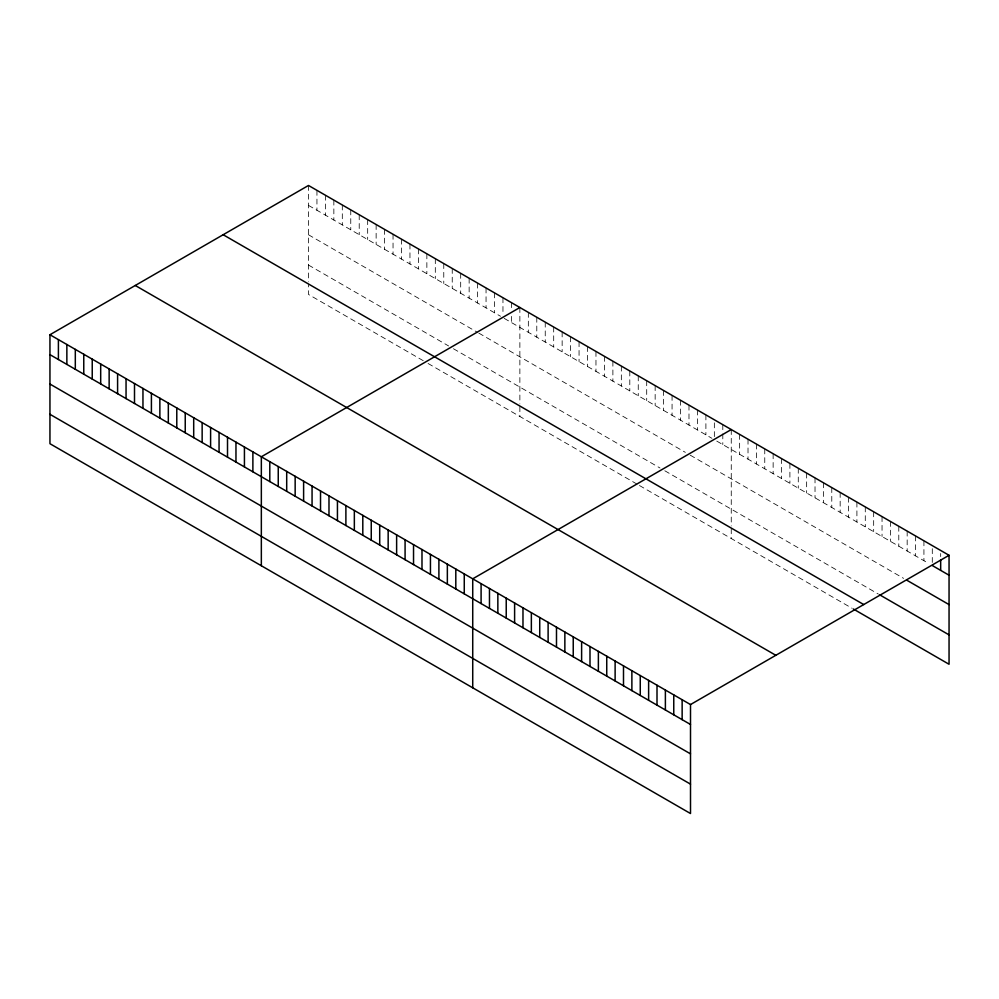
<?xml version="1.0" encoding="UTF-8"?>
<svg xmlns="http://www.w3.org/2000/svg" width="999" height="999" viewBox="0 0 999 999"><rect width="100%" height="100%" fill="white"/><g stroke="black" fill="none" stroke-linecap="round" stroke-linejoin="round"><path stroke-width="0.75" stroke-dasharray="5 3.75" d="M308.491 185.464L308.491 281.843M308.491 205.382L500.549 316.271M504.17 318.356L711.937 438.311M716.758 441.096L928.708 563.461M308.491 234.777L477.597 332.405M478.808 333.104L685.364 452.36M690.184 455.144L903.583 578.346M308.491 265.047L448.601 345.954M453.434 348.738L659.989 467.994M664.822 470.779L878.446 594.118M423.239 360.689L308.491 294.443L308.491 284.64M428.072 363.486L638.249 484.827M639.46 485.526L852.122 608.304M940.671 553.521L940.671 556.58M932.292 548.688L932.292 562.474M923.925 540.784L923.925 560.701M915.546 535.951L915.546 555.869M907.167 531.118L907.167 551.023M898.788 526.273L898.788 546.191M890.409 521.441L890.409 541.358M882.042 516.608L882.042 536.513M873.663 511.775L873.663 531.68M865.284 506.93L865.284 526.848M856.905 502.097L856.905 522.015M848.526 497.265L848.526 517.17M840.159 492.42L840.159 512.337M831.78 487.587L831.78 507.504M823.401 482.754L823.401 502.659M815.022 477.922L815.022 497.827M806.643 473.076L806.643 492.994M798.276 468.244L798.276 488.161M789.897 463.411L789.897 483.316M781.518 458.566L781.518 478.484M773.139 453.733L773.139 473.651M764.759 448.901L764.759 468.806M756.393 444.068L756.393 463.973M748.014 439.223L748.014 459.14M739.635 434.39L739.635 454.308M731.256 429.558L731.256 525.924M731.256 528.733L731.256 538.523M722.801 424.675L722.801 432.33M722.801 433.866L722.801 444.58M714.347 422.852L714.347 436.638M705.893 414.91L705.893 434.827M697.439 410.027L697.439 429.945M688.985 405.144L688.985 425.062M680.531 400.262L680.531 420.179M672.065 395.379L672.065 415.297M663.611 390.497L663.611 410.414M655.157 385.614L655.157 405.532M646.703 380.731L646.703 400.649M638.249 375.861L638.249 395.766M629.795 370.979L629.795 390.884M621.341 366.096L621.341 386.001M612.887 361.213L612.887 381.118M604.432 356.331L604.432 376.236M595.966 351.448L595.966 371.366M587.512 346.566L587.512 366.483M579.058 341.683L579.058 361.601M570.604 336.8L570.604 356.718M562.15 331.918L562.15 351.835M553.696 327.035L553.696 346.953M545.242 322.153L545.242 342.07M536.788 317.27L536.788 337.187M528.334 312.387L528.334 332.305M519.867 307.517L519.867 403.883M519.867 406.68L519.867 416.483M511.413 302.635L511.413 310.289M511.413 316.421L511.413 322.54M502.959 297.752L502.959 314.598M494.505 292.869L494.505 312.774M486.051 287.987L486.051 307.892M477.597 283.104L477.597 303.022M469.143 278.221L469.143 298.139M460.689 273.339L460.689 293.256M452.235 268.456L452.235 288.374M443.768 263.574L443.768 283.491M435.314 258.691L435.314 278.609M426.86 253.808L426.86 273.726M418.406 248.926L418.406 268.843M409.952 244.056L409.952 263.961M401.498 239.173L401.498 259.078M393.044 234.29L393.044 254.196M384.59 229.408L384.59 249.313M376.136 224.525L376.136 244.43M367.669 219.643L367.669 239.548M359.215 214.76L359.215 234.678M350.761 209.877L350.761 229.795M342.307 204.995L342.307 224.912M333.853 200.112L333.853 220.03M325.399 195.23L325.399 215.147M316.945 190.347L316.945 210.265"/><path stroke-width="1.5" d="M49.95 334.74L690.509 704.557L690.509 813.536L49.95 443.706L49.95 334.74L308.491 185.464L949.05 555.294L949.05 664.26L853.321 608.99M519.867 307.517L261.338 456.78L261.338 565.746M731.256 429.558L472.727 578.821L472.727 687.787M690.509 704.557L949.05 555.294M932.292 565.534L949.05 575.212M907.167 580.419L949.05 604.595M879.644 594.805L949.05 634.877M223.164 234.728L863.735 604.557M135.265 285.477L775.836 655.307M49.95 354.645L690.509 724.475M49.95 384.041L690.509 753.858M49.95 414.31L690.509 784.14M940.671 559.652L940.671 570.367M682.142 699.725L682.142 719.642M673.763 694.892L673.763 714.797M665.384 690.047L665.384 709.964M657.005 685.214L657.005 705.132M648.626 680.381L648.626 700.287M640.259 675.549L640.259 695.454M631.88 670.704L631.88 690.621M623.501 665.871L623.501 685.789M615.122 661.038L615.122 680.943M606.743 656.193L606.743 676.111M598.376 651.36L598.376 671.278M589.997 646.528L589.997 666.433M581.618 641.695L581.618 661.6M573.239 636.85L573.239 656.768M564.86 632.017L564.86 651.935M556.493 627.185L556.493 647.09M548.114 622.34L548.114 642.257M539.735 617.507L539.735 637.424M531.356 612.674L531.356 632.579M522.976 607.842L522.976 627.747M514.61 602.996L514.61 622.914M506.231 598.164L506.231 618.081M497.852 593.331L497.852 613.236M489.473 588.486L489.473 608.403M481.093 583.653L481.093 603.571M464.26 573.938L464.26 593.856M455.806 569.055L455.806 588.973M447.352 564.173L447.352 584.09M438.898 559.29L438.898 579.208M430.444 554.408L430.444 574.325M421.99 549.525L421.99 569.442M413.536 544.642L413.536 564.56M405.082 539.76L405.082 559.677M396.628 534.89L396.628 554.795M388.161 530.007L388.161 549.912M379.707 525.124L379.707 545.029M371.253 520.242L371.253 540.147M362.799 515.359L362.799 535.264M354.345 510.477L354.345 530.394M345.891 505.594L345.891 525.511M337.437 500.711L337.437 520.629M328.983 495.829L328.983 515.746M320.529 490.946L320.529 510.864M312.063 486.063L312.063 505.981M303.609 481.181L303.609 501.098M295.155 476.298L295.155 496.216M286.701 471.416L286.701 491.333M278.246 466.545L278.246 486.451M269.792 461.663L269.792 481.568M252.884 451.898L252.884 471.803M244.43 447.015L244.43 466.92M235.964 442.132L235.964 462.05M227.51 437.25L227.51 457.167M219.056 432.367L219.056 452.285M210.602 427.485L210.602 447.402M202.148 422.602L202.148 442.52M193.694 417.719L193.694 437.637M185.24 412.837L185.24 432.754M176.786 407.954L176.786 427.872M168.332 403.084L168.332 422.989M159.865 398.201L159.865 418.106M151.411 393.319L151.411 413.224M142.957 388.436L142.957 408.341M134.503 383.554L134.503 403.459M126.049 378.671L126.049 398.589M117.595 373.788L117.595 393.706M109.141 368.906L109.141 388.823M100.687 364.023L100.687 383.941M92.233 359.141L92.233 379.058M83.766 354.258L83.766 374.175M75.312 349.375L75.312 369.293M66.858 344.493L66.858 364.41M58.404 339.61L58.404 359.528"/></g></svg>
